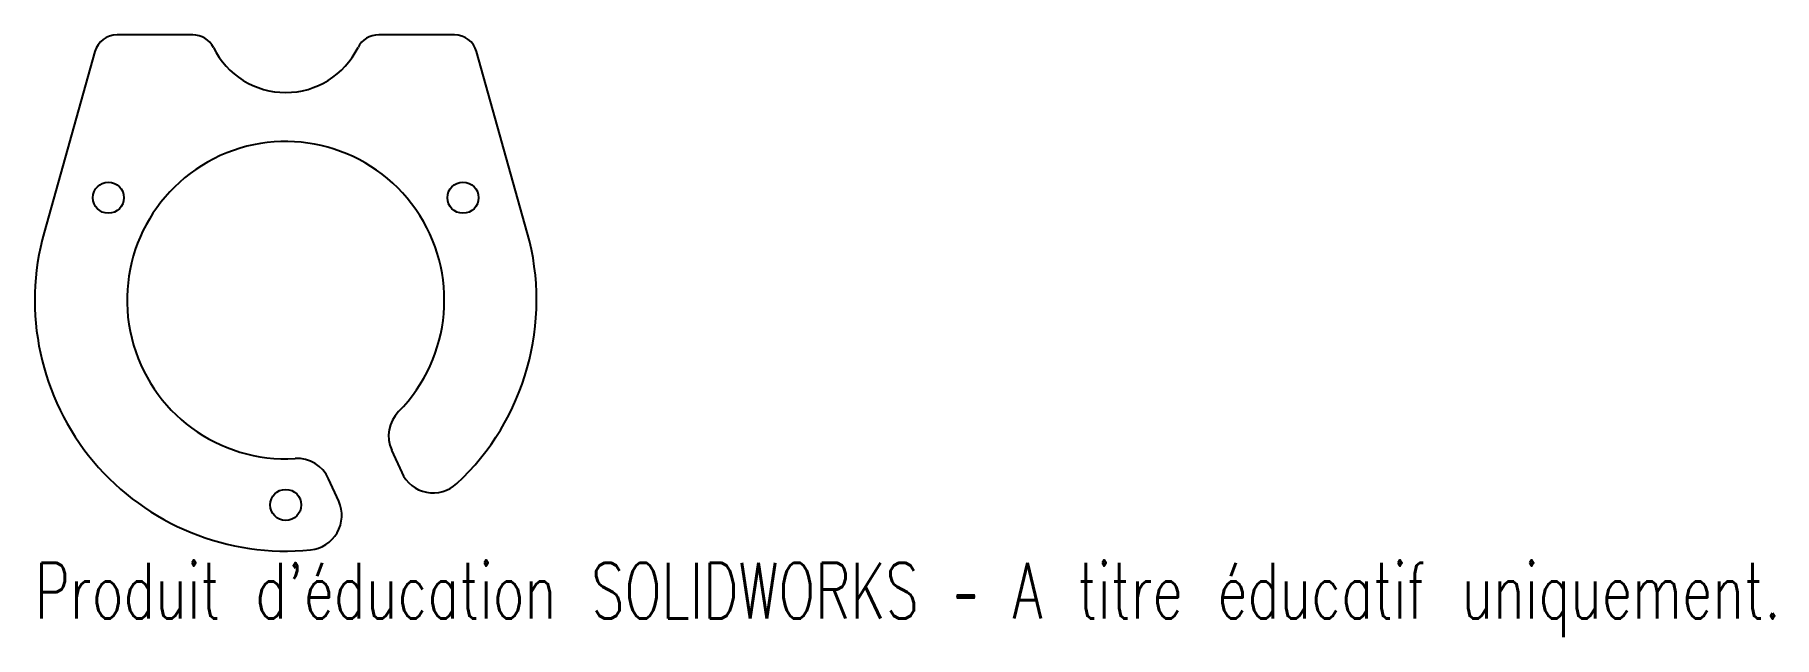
# Model space of a CAD drawing. Header units: millimetres. Extents: x -22 to 129, y -29 to 23.
import ezdxf

# ---------------------------------------------------------------- set-up
doc = ezdxf.new("R2010")
doc.units = ezdxf.units.MM
doc.styles.add('SLDTEXTSTYLE0', font='TXT', dxfattribs={"width": 0.7, "bigfont": 'bigfont'})

msp = doc.modelspace()

# ---------------------------------------------------------------- linework, layer by layer
at = {"color": 7, "linetype": 'Continuous', "lineweight": 25}
for p, q in [((-8.06, 23), (-14.62, 23)), ((14.62, 23), (8.06, 23)), ((-16.55, 21.54), (-20.94, 5.87)), ((20.94, 5.87), (16.55, 21.54)), ((9.18, -13.01), (10.06, -14.94)), ((4.6, -17.42), (3.72, -15.48))]:
    msp.add_line(p, q, dxfattribs=at)
for centre in [(-15.37, 8.88), (15.37, 8.88), (0, -17.75)]:
    msp.add_circle(centre, 1.35, dxfattribs=at)
for centre, radius, start, end in [((-14.62, 21), 2, 90, 164.3357), ((-8.06, 21), 2, 26.3878, 90), ((8.06, 21), 2, 90, 153.6122), ((14.62, 21), 2, 15.6643, 90), ((0, 25), 7, 206.3878, 333.6122), ((0, 0), 13.75, 315.3547, 273.3742), ((0, 0), 21.75, 164.3357, 275.7016), ((0, 0), 21.75, 313.0274, 15.6643), ((11.92, -11.77), 3, 135.3547, 204.3645), ((0.99, -16.72), 3, 24.3645, 93.3742), ((12.79, -13.71), 3, 204.3645, 313.0274), ((1.86, -18.66), 3, 275.7016, 24.3645)]:
    msp.add_arc(centre, radius, start, end, dxfattribs=at)

# ---------------------------------------------------------------- texts
at = {"color": 7, "linetype": 'Continuous', "insert": (-21.75, -22.77), "char_height": 4.8336, "attachment_point": 1, "style": 'SLDTEXTSTYLE0'}
msp.add_mtext("Produit d'éducation SOLIDWORKS – A titre éducatif uniquement.", dxfattribs=at)

doc.saveas('drawing.dxf')
